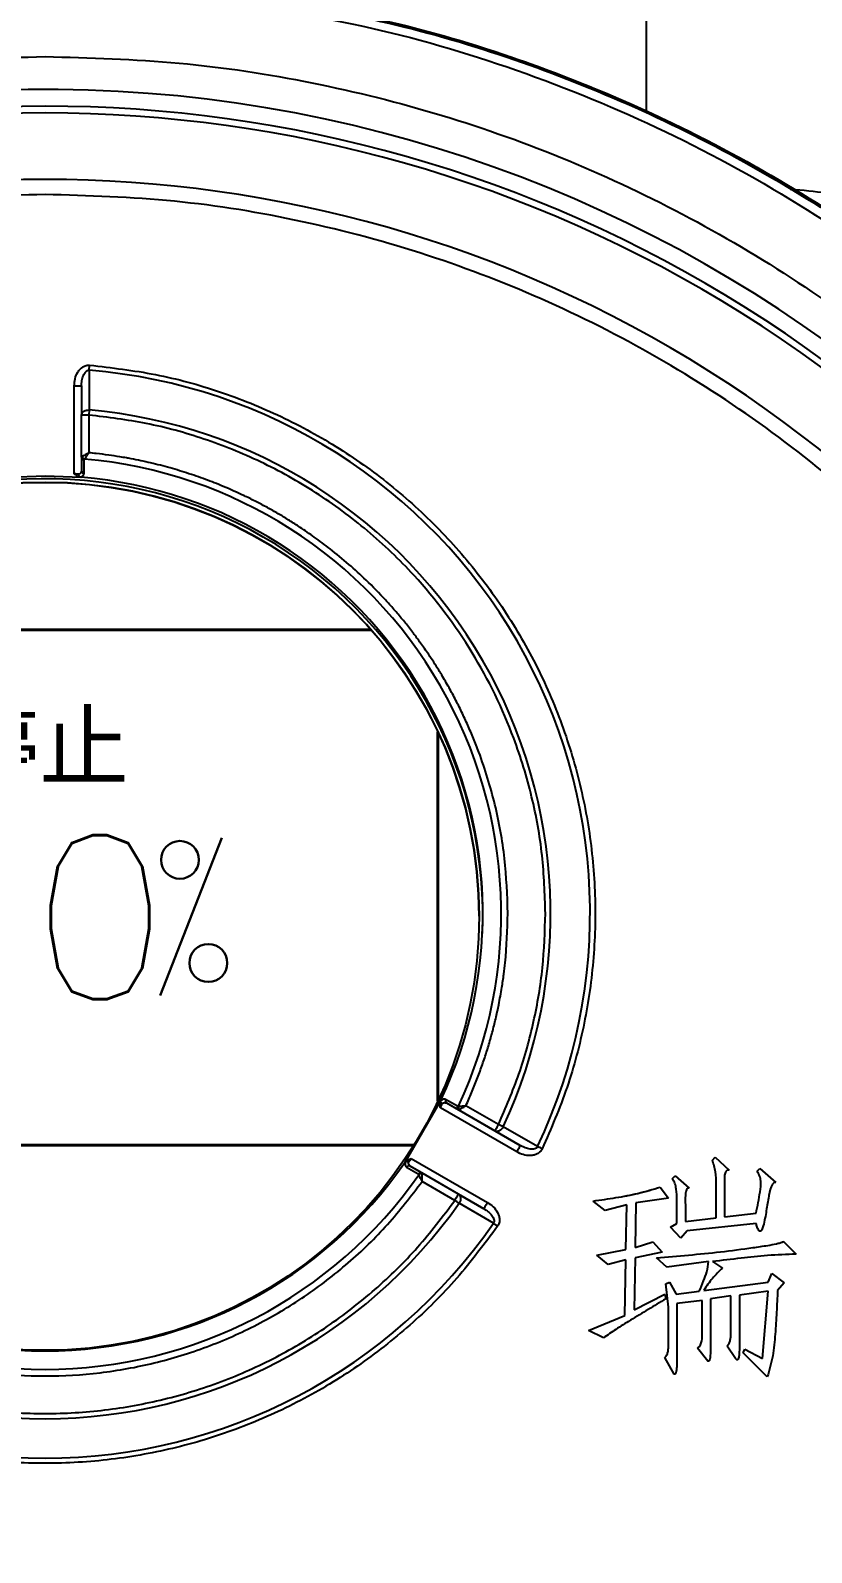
# Model space of a CAD drawing. Header units: millimetres. Extents: x 5659 to 7608, y 3628 to 5007.
# Drawn here: x 6239.8 to 6293.3, y 4759.1 to 4863.5 of the extents above; entities that cross this region are included whole.
import ezdxf

# ---------------------------------------------------------------- set-up
doc = ezdxf.new("R2010")
doc.units = ezdxf.units.MM
for name, color, linetype, lineweight in [('DIM', 4, 'Continuous', 13), ('标注', 3, 'Continuous', 13), ('粗实线', 7, 'Continuous', 40)]:
    doc.layers.add(name, color=color, linetype=linetype, lineweight=lineweight)
doc.styles.add('01', font='txt.shx')

msp = doc.modelspace()

# ---------------------------------------------------------------- linework, layer by layer
at = {"color": 7, "linetype": 'Continuous', "lineweight": 25}
for p, q in [((6243.785, 4840.184), (6243.814, 4840.537)), ((6243.785, 4840.184), (6243.787, 4837.467)), ((6242.756, 4833.087), (6242.756, 4839.122)), ((6243.256, 4839.122), (6243.256, 4837.115)), ((6243.256, 4834.224), (6243.256, 4837.115)), ((6243.787, 4837.467), (6243.756, 4837.115)), ((6243.756, 4837.115), (6243.756, 4834.529)), ((6243.256, 4834.224), (6243.256, 4833.288)), ((6243.44, 4833.107), (6243.441, 4834.043)), ((6238.283, 4832.852), (6240.756, 4832.954)), ((6240.756, 4832.954), (6243.23, 4832.852)), ((6270.506, 4802.717), (6270.506, 4802.717)), ((6267.885, 4790.147), (6265.412, 4785.863)), ((6269.023, 4789.734), (6268.212, 4790.201)), ((6273.079, 4786.601), (6267.853, 4789.619)), ((6268.243, 4789.967), (6268.25, 4789.97)), ((6268.276, 4789.952), (6269.087, 4789.484)), ((6268.276, 4789.952), (6273.329, 4787.034)), ((6269.061, 4789.502), (6269.09, 4789.483)), ((6271.591, 4788.038), (6269.087, 4789.484)), ((6271.841, 4788.471), (6269.601, 4789.764)), ((6273.329, 4787.034), (6271.591, 4788.038)), ((6274.513, 4786.961), (6272.161, 4788.322)), ((6273.66, 4786.878), (6273.329, 4787.034)), ((6265.853, 4786.155), (6271.079, 4783.137)), ((6286.491, 4786.038), (6286.682, 4786.229)), ((6286.491, 4786.038), (6286.682, 4786.229)), ((6286.491, 4786.038), (6286.491, 4786.038)), ((6286.682, 4786.229), (6287.64, 4785.336)), ((6286.682, 4786.229), (6286.682, 4786.229)), ((6286.682, 4786.229), (6287.64, 4785.336)), ((6265.528, 4785.553), (6266.338, 4785.084)), ((6266.587, 4785.154), (6265.776, 4785.622)), ((6270.829, 4782.704), (6265.776, 4785.622)), ((6269.091, 4783.708), (6266.587, 4785.154)), ((6283.746, 4784.761), (6283.938, 4784.953)), ((6283.746, 4784.761), (6283.938, 4784.953)), ((6283.938, 4784.953), (6284.895, 4784.123)), ((6283.938, 4784.953), (6283.938, 4784.953)), ((6283.938, 4784.953), (6284.895, 4784.123)), ((6287.64, 4785.336), (6287.64, 4785.336)), ((6289.554, 4785.272), (6289.746, 4785.463)), ((6289.554, 4785.272), (6289.746, 4785.463)), ((6289.554, 4785.272), (6289.554, 4785.272)), ((6289.746, 4785.463), (6290.831, 4784.506)), ((6289.746, 4785.463), (6289.746, 4785.463)), ((6289.746, 4785.463), (6290.831, 4784.506)), ((6268.841, 4783.275), (6266.601, 4784.568)), ((6282.917, 4784.187), (6283.491, 4783.421)), ((6282.917, 4784.187), (6282.917, 4784.187)), ((6282.917, 4784.187), (6283.491, 4783.421)), ((6283.746, 4784.761), (6283.746, 4784.761)), ((6284.895, 4784.123), (6284.895, 4784.123)), ((6286.746, 4782.081), (6286.746, 4784.378)), ((6287.321, 4784.315), (6287.321, 4782.145)), ((6290.831, 4784.506), (6290.831, 4784.506)), ((6269.091, 4783.708), (6270.829, 4782.704)), ((6271.485, 4781.716), (6269.131, 4783.072)), ((6279.151, 4782.591), (6278.321, 4783.23)), ((6278.321, 4783.23), (6278.321, 4783.23)), ((6280.619, 4782.974), (6279.151, 4782.591)), ((6280.555, 4779.911), (6280.619, 4782.974)), ((6280.555, 4779.911), (6280.619, 4782.974)), ((6281.257, 4783.102), (6281.193, 4780.038)), ((6283.491, 4783.421), (6281.257, 4783.102)), ((6283.491, 4783.421), (6283.491, 4783.421)), ((6284.066, 4781.698), (6284.066, 4783.293)), ((6284.64, 4782.974), (6284.64, 4781.825)), ((6283.619, 4781.442), (6284.066, 4781.698)), ((6283.619, 4781.442), (6284.066, 4781.698)), ((6284.066, 4781.698), (6284.066, 4781.698)), ((6284.64, 4781.825), (6286.746, 4782.081)), ((6284.64, 4781.825), (6286.746, 4782.081)), ((6284.64, 4781.825), (6284.64, 4781.825)), ((6289.491, 4781.698), (6284.768, 4781.187)), ((6286.746, 4782.081), (6286.746, 4782.081)), ((6287.321, 4782.145), (6289.491, 4782.4)), ((6287.321, 4782.145), (6289.491, 4782.4)), ((6287.321, 4782.145), (6287.321, 4782.145)), ((6289.491, 4782.4), (6289.491, 4782.4)), ((6284.321, 4780.677), (6283.619, 4781.442)), ((6283.619, 4781.442), (6283.619, 4781.442)), ((6284.768, 4781.187), (6284.321, 4780.677)), ((6278.577, 4779.528), (6280.555, 4779.911)), ((6280.555, 4779.911), (6280.555, 4779.911)), ((6281.193, 4780.038), (6282.406, 4780.421)), ((6283.044, 4779.719), (6281.193, 4779.336)), ((6282.406, 4780.421), (6283.044, 4779.719)), ((6282.406, 4780.421), (6282.406, 4780.421)), ((6282.406, 4780.421), (6283.044, 4779.719)), ((6283.044, 4779.719), (6283.044, 4779.719)), ((6291.342, 4780.485), (6292.235, 4779.592)), ((6291.342, 4780.485), (6291.342, 4780.485)), ((6291.342, 4780.485), (6292.235, 4779.592)), ((6292.235, 4779.592), (6292.235, 4779.592)), ((6279.343, 4778.889), (6278.577, 4779.528)), ((6278.577, 4779.528), (6278.577, 4779.528)), ((6280.555, 4779.209), (6279.343, 4778.889)), ((6280.491, 4775.379), (6280.555, 4779.209)), ((6280.491, 4775.379), (6280.555, 4779.209)), ((6281.193, 4779.336), (6281.13, 4775.762)), ((6283.363, 4778.698), (6282.661, 4779.336)), ((6282.661, 4779.336), (6282.661, 4779.336)), ((6286.236, 4779.081), (6283.363, 4778.698)), ((6286.491, 4779.081), (6287.193, 4778.634)), ((6286.491, 4779.081), (6287.193, 4778.634)), ((6287.193, 4778.634), (6287.193, 4778.634)), ((6283.3, 4777.549), (6283.555, 4777.677)), ((6283.3, 4777.549), (6283.555, 4777.677)), ((6283.491, 4775.954), (6283.3, 4777.549)), ((6283.3, 4777.549), (6283.3, 4777.549)), ((6283.555, 4777.677), (6284.002, 4776.847)), ((6283.555, 4777.677), (6283.555, 4777.677)), ((6283.555, 4777.677), (6284.002, 4776.847)), ((6285.916, 4777.102), (6290.32, 4777.677)), ((6285.916, 4777.102), (6290.32, 4777.677)), ((6290.32, 4777.677), (6290.576, 4778.251)), ((6290.32, 4777.677), (6290.576, 4778.251)), ((6290.32, 4777.677), (6290.32, 4777.677)), ((6290.576, 4778.251), (6291.405, 4777.613)), ((6290.576, 4778.251), (6290.576, 4778.251)), ((6290.576, 4778.251), (6291.405, 4777.613)), ((6291.405, 4777.613), (6290.959, 4777.102)), ((6291.405, 4777.613), (6291.405, 4777.613)), ((6281.13, 4775.762), (6283.236, 4776.847)), ((6281.13, 4775.762), (6283.236, 4776.847)), ((6283.236, 4776.847), (6283.3, 4776.528)), ((6283.236, 4776.847), (6283.236, 4776.847)), ((6283.236, 4776.847), (6283.3, 4776.528)), ((6283.3, 4776.528), (6283.3, 4776.528)), ((6284.002, 4776.847), (6285.597, 4777.039)), ((6284.002, 4776.847), (6285.597, 4777.039)), ((6284.002, 4776.847), (6284.002, 4776.847)), ((6285.597, 4777.039), (6285.597, 4777.039)), ((6287.767, 4776.719), (6286.363, 4776.528)), ((6286.363, 4776.528), (6286.363, 4773.145)), ((6287.767, 4774.166), (6287.767, 4776.719)), ((6290.32, 4777.039), (6288.342, 4776.783)), ((6288.342, 4776.783), (6288.342, 4773.145)), ((6289.937, 4772.443), (6290.32, 4777.039)), ((6278.002, 4774.358), (6280.491, 4775.379)), ((6280.491, 4775.379), (6280.491, 4775.379)), ((6283.491, 4773.401), (6283.491, 4775.954)), ((6285.789, 4776.4), (6284.066, 4776.209)), ((6284.066, 4776.209), (6284.066, 4772.443)), ((6285.789, 4774.23), (6285.789, 4776.4)), ((6279.023, 4773.847), (6278.002, 4774.358)), ((6278.002, 4774.358), (6278.002, 4774.358)), ((6283.491, 4773.401), (6283.491, 4773.401)), ((6283.874, 4771.358), (6283.236, 4772.507)), ((6283.236, 4772.507), (6283.236, 4772.507)), ((6286.172, 4772.252), (6285.47, 4773.145)), ((6285.47, 4773.145), (6285.47, 4773.145)), ((6288.087, 4772.443), (6287.512, 4773.273)), ((6287.512, 4773.273), (6287.512, 4773.273)), ((6288.597, 4772.826), (6288.725, 4773.081)), ((6288.597, 4772.826), (6288.725, 4773.081)), ((6290.257, 4771.167), (6288.597, 4772.826)), ((6288.597, 4772.826), (6288.597, 4772.826)), ((6288.725, 4773.081), (6289.937, 4772.443)), ((6288.725, 4773.081), (6288.725, 4773.081)), ((6288.725, 4773.081), (6289.937, 4772.443)), ((6289.937, 4772.443), (6289.937, 4772.443))]:
    msp.add_line(p, q, dxfattribs=at)
at = {"color": 7, "linetype": 'Continuous', "lineweight": 25, "flags": 128}
for points in [[(6242.756, 4839.122), (6242.854, 4839.122), (6242.948, 4839.122), (6243.034, 4839.122), (6243.11, 4839.122), (6243.172, 4839.122), (6243.218, 4839.122), (6243.247, 4839.122), (6243.256, 4839.122)], [(6243.756, 4837.115), (6243.659, 4837.115), (6243.565, 4837.115), (6243.479, 4837.115), (6243.403, 4837.115), (6243.341, 4837.115), (6243.294, 4837.115), (6243.266, 4837.115), (6243.256, 4837.115)], [(6271.591, 4788.038), (6271.596, 4788.046), (6271.61, 4788.071), (6271.633, 4788.111), (6271.664, 4788.165), (6271.702, 4788.231), (6271.745, 4788.305), (6271.792, 4788.387), (6271.841, 4788.471)], [(6272.161, 4788.322), (6272.129, 4788.337), (6272.093, 4788.354), (6272.055, 4788.372), (6272.014, 4788.39), (6271.973, 4788.41), (6271.929, 4788.43), (6271.885, 4788.45), (6271.841, 4788.471)], [(6273.329, 4787.034), (6273.325, 4787.026), (6273.31, 4787.002), (6273.287, 4786.962), (6273.256, 4786.908), (6273.218, 4786.842), (6273.175, 4786.767), (6273.128, 4786.686), (6273.079, 4786.601)], [(6274.833, 4786.81), (6274.789, 4786.831), (6274.745, 4786.852), (6274.702, 4786.872), (6274.66, 4786.892), (6274.62, 4786.911), (6274.582, 4786.929), (6274.546, 4786.946), (6274.513, 4786.961)], [(6268.841, 4783.275), (6268.89, 4783.359), (6268.937, 4783.441), (6268.98, 4783.516), (6269.018, 4783.581), (6269.049, 4783.635), (6269.072, 4783.675), (6269.086, 4783.7), (6269.091, 4783.708)], [(6269.131, 4783.072), (6269.101, 4783.093), (6269.068, 4783.116), (6269.034, 4783.14), (6268.998, 4783.165), (6268.96, 4783.192), (6268.921, 4783.219), (6268.881, 4783.247), (6268.841, 4783.275)], [(6271.079, 4783.137), (6271.031, 4783.053), (6270.984, 4782.972), (6270.94, 4782.897), (6270.903, 4782.831), (6270.871, 4782.777), (6270.848, 4782.737), (6270.834, 4782.713), (6270.829, 4782.704)], [(6271.485, 4781.716), (6271.515, 4781.695), (6271.547, 4781.673), (6271.582, 4781.649), (6271.618, 4781.623), (6271.656, 4781.597), (6271.695, 4781.57), (6271.735, 4781.542), (6271.775, 4781.515)]]:
    msp.add_lwpolyline(points, dxfattribs=at)
at = {"color": 7, "linetype": 'Continuous', "lineweight": 25}
msp.add_circle((6240.756, 4802.749), 29.75, dxfattribs=at)
for centre, radius, start, end in [((6240.756, 4767.954), 91.48, 295.79271, 180), ((6240.756, 4767.954), 90.341, 353.64897, 186.35103), ((6240.756, 4767.954), 89.875, 353.64897, 186.35103), ((6240.756, 4767.954), 85.319, 353.33017, 186.66983), ((6240.756, 4802.954), 37.354, 334.65071, 85.34929), ((6240.756, 4802.954), 34.646, 335.01875, 84.98125), ((6243.446, 4834.233), 0.19, 182.68765, 268.51066), ((6243.528, 4834.321), 0.229, 190.10455, 254.91841), ((6240.756, 4802.954), 31.264, 334.97704, 85.02296), ((6240.756, 4802.954), 30, 334.72923, 85.27077), ((6243.446, 4833.297), 0.189, 182.6801, 268.38296), ((6240.756, 4802.749), 30, 357.22072, 180), ((6240.756, 4802.749), 29.75, 0, 179.93876), ((6268.379, 4790.111), 0.189, 151.61704, 237.31779), ((6269.189, 4789.643), 0.19, 151.48921, 237.31239), ((6269.307, 4789.671), 0.229, 165.08163, 229.89541), ((6240.756, 4802.954), 30, 214.72923, 325.27077), ((6240.756, 4802.954), 31.264, 214.97704, 325.02296), ((6265.689, 4785.453), 0.189, 62.68036, 148.38305), ((6266.5, 4784.985), 0.19, 62.6879, 148.51075), ((6266.535, 4784.87), 0.229, 70.10472, 134.91824), ((6240.756, 4802.954), 34.646, 215.01875, 324.98125), ((6240.756, 4802.954), 37.354, 214.65071, 325.34929), ((6240.756, 4767.954), 91.48, 180, 290.22656)]:
    msp.add_arc(centre, radius, start, end, dxfattribs=at)
for points in [[(6251.546, 4865.628), (6255.197, 4865.104), (6262.501, 4864.056), (6273.144, 4860.936), (6283.387, 4856.728), (6293.088, 4851.373), (6302.127, 4844.968), (6310.389, 4837.587), (6317.77, 4829.325), (6324.175, 4820.286), (6329.53, 4810.585), (6333.738, 4800.342), (6336.858, 4789.699), (6337.906, 4782.396), (6338.43, 4778.744)], [(6257.784, 4865.374), (6260.698, 4864.787), (6266.526, 4863.611), (6275.02, 4860.858), (6283.249, 4857.411), (6291.12, 4853.211), (6298.621, 4848.365), (6303.214, 4844.591), (6305.51, 4842.704)], [(6258.088, 4865.426), (6261.383, 4864.739), (6267.971, 4863.367), (6277.523, 4860.046), (6286.707, 4855.842), (6295.41, 4850.706), (6303.546, 4844.717), (6311.031, 4837.929), (6317.786, 4830.416), (6323.741, 4822.254), (6328.839, 4813.529), (6333.004, 4804.328), (6336.284, 4794.761), (6337.628, 4788.167), (6338.301, 4784.87)], [(6147.016, 4767.955), (6147.103, 4771.022), (6147.277, 4777.158), (6148.68, 4786.272), (6150.905, 4795.21), (6154.013, 4803.885), (6157.952, 4812.215), (6162.689, 4820.118), (6168.177, 4827.519), (6174.365, 4834.346), (6181.192, 4840.533), (6188.593, 4846.022), (6196.496, 4850.759), (6204.826, 4854.698), (6213.501, 4857.806), (6222.439, 4860.031), (6231.553, 4861.434), (6237.689, 4861.608), (6240.756, 4861.695)], [(6240.756, 4861.695), (6243.824, 4861.608), (6249.959, 4861.434), (6259.074, 4860.031), (6268.011, 4857.806), (6276.687, 4854.698), (6285.016, 4850.759), (6292.919, 4846.022), (6300.32, 4840.533), (6307.147, 4834.346), (6313.335, 4827.519), (6318.824, 4820.118), (6323.561, 4812.215), (6327.5, 4803.885), (6330.607, 4795.21), (6332.833, 4786.272), (6334.236, 4777.158), (6334.41, 4771.022), (6334.497, 4767.955)], [(6240.756, 4852.24), (6237.794, 4852.15), (6231.868, 4851.969), (6223.079, 4850.514), (6214.486, 4848.209), (6206.185, 4844.995), (6198.268, 4840.929), (6190.823, 4836.051), (6183.933, 4830.417), (6177.674, 4824.089), (6172.116, 4817.138), (6167.32, 4809.64), (6163.34, 4801.679), (6160.221, 4793.343), (6157.993, 4784.725), (6156.701, 4775.922), (6156.277, 4767.023), (6156.786, 4761.117), (6157.04, 4758.164)], [(6324.472, 4758.164), (6324.727, 4761.117), (6325.236, 4767.023), (6324.811, 4775.922), (6323.52, 4784.725), (6321.291, 4793.343), (6318.173, 4801.679), (6314.192, 4809.64), (6309.397, 4817.138), (6303.839, 4824.089), (6297.58, 4830.417), (6290.69, 4836.051), (6283.245, 4840.929), (6275.328, 4844.995), (6267.027, 4848.209), (6258.434, 4850.514), (6249.644, 4851.969), (6243.719, 4852.15), (6240.756, 4852.24)], [(6243.814, 4840.537), (6245.322, 4840.361), (6248.339, 4840.009), (6252.742, 4838.795), (6256.974, 4837.099), (6260.968, 4834.894), (6264.669, 4832.228), (6268.021, 4829.134), (6270.976, 4825.659), (6273.491, 4821.853), (6275.529, 4817.772), (6277.061, 4813.476), (6278.064, 4809.026), (6278.524, 4804.488), (6278.435, 4799.926), (6277.789, 4795.413), (6276.639, 4790.993), (6275.435, 4788.204), (6274.833, 4786.81)], [(6243.071, 4833.055), (6243.023, 4833.06), (6242.928, 4833.071), (6242.814, 4833.082), (6242.756, 4833.087)], [(6267.853, 4789.619), (6267.877, 4789.671), (6267.925, 4789.776), (6267.963, 4789.863), (6267.982, 4789.907)], [(6265.668, 4785.899), (6265.696, 4785.937), (6265.753, 4786.014), (6265.82, 4786.108), (6265.853, 4786.155)], [(6214.911, 4784.568), (6215.676, 4783.567), (6217.206, 4781.566), (6219.933, 4778.937), (6222.927, 4776.629), (6226.182, 4774.699), (6229.641, 4773.168), (6233.257, 4772.058), (6236.98, 4771.386), (6240.756, 4771.161), (6244.533, 4771.386), (6248.255, 4772.058), (6251.872, 4773.168), (6255.331, 4774.699), (6258.585, 4776.629), (6261.58, 4778.937), (6264.306, 4781.566), (6265.836, 4783.567), (6266.601, 4784.568)], [(6212.672, 4783.275), (6213.497, 4782.179), (6215.149, 4779.988), (6218.102, 4777.107), (6221.352, 4774.577), (6224.889, 4772.46), (6228.652, 4770.78), (6232.589, 4769.563), (6236.643, 4768.826), (6240.756, 4768.579), (6244.87, 4768.826), (6248.924, 4769.563), (6252.861, 4770.78), (6256.624, 4772.46), (6260.16, 4774.577), (6263.41, 4777.107), (6266.364, 4779.988), (6268.015, 4782.179), (6268.841, 4783.275)], [(6271.775, 4781.515), (6270.869, 4780.296), (6269.056, 4777.859), (6265.803, 4774.653), (6262.218, 4771.837), (6258.312, 4769.479), (6254.152, 4767.608), (6249.797, 4766.252), (6245.31, 4765.43), (6240.756, 4765.155), (6236.203, 4765.43), (6231.716, 4766.252), (6227.361, 4767.608), (6223.201, 4769.479), (6219.295, 4771.837), (6215.71, 4774.653), (6212.457, 4777.859), (6210.644, 4780.296), (6209.737, 4781.515)], [(6240.756, 4674.214), (6237.689, 4674.301), (6231.553, 4674.475), (6222.439, 4675.878), (6213.501, 4678.104), (6204.826, 4681.211), (6196.496, 4685.15), (6188.593, 4689.887), (6181.192, 4695.376), (6174.365, 4701.564), (6168.177, 4708.391), (6162.689, 4715.792), (6157.952, 4723.695), (6154.013, 4732.024), (6150.905, 4740.699), (6148.68, 4749.637), (6147.277, 4758.752), (6147.103, 4764.887), (6147.016, 4767.955)], [(6334.497, 4767.955), (6334.41, 4764.887), (6334.236, 4758.752), (6332.833, 4749.637), (6330.607, 4740.699), (6327.5, 4732.024), (6323.561, 4723.695), (6318.824, 4715.792), (6313.335, 4708.391), (6307.147, 4701.564), (6300.32, 4695.376), (6292.919, 4689.887), (6285.016, 4685.15), (6276.687, 4681.211), (6268.011, 4678.104), (6259.074, 4675.878), (6249.959, 4674.475), (6243.824, 4674.301), (6240.756, 4674.214)]]:
    msp.add_open_spline(points, degree=3, dxfattribs=at)
for points, knots in [([(6258.088, 4865.426), (6260.754, 4864.886), (6266.2, 4863.783), (6274.325, 4861.215), (6282.537, 4857.865), (6290.703, 4853.587), (6298.478, 4848.627), (6303.195, 4844.704), (6305.461, 4842.82)], [0, 0, 0, 0, 0.1535242, 0.3136607, 0.480409, 0.6537687, 0.8337391, 1, 1, 1, 1]), ([(6281.966, 4865.97), (6281.964, 4864.98), (6281.96, 4863), (6281.953, 4860.071), (6281.95, 4858.372), (6281.949, 4857.808)], [0, 0, 0, 0, 0.4003335, 0.8006671, 1, 1, 1, 1]), ([(6291.814, 4852.609), (6291.936, 4852.6), (6293.687, 4852.468), (6297.139, 4851.935), (6302.633, 4851.074), (6308.617, 4850.096), (6314.937, 4849.249), (6318.987, 4849.178), (6320.997, 4849.142)], [0, 0, 0, 0, 0.0118812, 0.1717149, 0.3437603, 0.5639817, 0.7835609, 1, 1, 1, 1]), ([(6242.756, 4839.122), (6242.768, 4839.286), (6242.79, 4839.614), (6242.954, 4840.001), (6243.151, 4840.265), (6243.342, 4840.424), (6243.567, 4840.533), (6243.733, 4840.535), (6243.814, 4840.537)], [0, 0, 0, 0, 0.2498125, 0.4991926, 0.6288786, 0.7494851, 0.8773244, 1, 1, 1, 1]), ([(6243.256, 4839.122), (6243.262, 4839.244), (6243.272, 4839.483), (6243.35, 4839.771), (6243.45, 4839.971), (6243.541, 4840.091), (6243.637, 4840.161), (6243.722, 4840.187), (6243.764, 4840.185), (6243.785, 4840.184)], [0, 0, 0, 0, 0.2865456, 0.5610687, 0.6891901, 0.8054766, 0.906505, 0.9531764, 1, 1, 1, 1]), ([(6243.256, 4837.115), (6243.264, 4837.161), (6243.275, 4837.234), (6243.343, 4837.319), (6243.414, 4837.376), (6243.498, 4837.42), (6243.622, 4837.462), (6243.722, 4837.465), (6243.787, 4837.467)], [0, 0, 0, 0, 0.238585, 0.3787456, 0.4999975, 0.6362115, 0.761415, 1, 1, 1, 1]), ([(6275.049, 4802.954), (6275.005, 4804.28), (6274.914, 4806.97), (6274.172, 4811.003), (6272.736, 4815.729), (6270.19, 4820.959), (6266.646, 4825.671), (6262.921, 4829.246), (6259.382, 4831.858), (6255.609, 4833.963), (6251.698, 4835.537), (6247.746, 4836.629), (6245.074, 4836.955), (6243.756, 4837.115)], [0, 0, 0, 0, 0.0782769, 0.15871, 0.2411685, 0.3693291, 0.4998887, 0.586965, 0.6733385, 0.7588314, 0.8412717, 0.9217141, 1, 1, 1, 1]), ([(6243.303, 4834.281), (6243.291, 4834.273), (6243.263, 4834.255), (6243.259, 4834.235), (6243.256, 4834.224)], [0, 0, 0, 0, 0.4553331, 1, 1, 1, 1]), ([(6243.756, 4834.529), (6243.704, 4834.501), (6243.616, 4834.453), (6243.489, 4834.382), (6243.379, 4834.323), (6243.327, 4834.294), (6243.303, 4834.281)], [0, 0, 0, 0, 0.2853443, 0.4845682, 0.757303, 1, 1, 1, 1]), ([(6243.441, 4834.043), (6243.442, 4834.053), (6243.444, 4834.073), (6243.461, 4834.091), (6243.469, 4834.1)], [0, 0, 0, 0, 0.5050343, 1, 1, 1, 1]), ([(6243.756, 4834.529), (6243.723, 4834.48), (6243.667, 4834.396), (6243.585, 4834.276), (6243.517, 4834.172), (6243.484, 4834.123), (6243.469, 4834.1)], [0, 0, 0, 0, 0.2860062, 0.4846128, 0.7578444, 1, 1, 1, 1]), ([(6272.474, 4802.954), (6272.431, 4804.208), (6272.345, 4806.718), (6271.652, 4810.429), (6270.825, 4813.153), (6270.126, 4814.943), (6269.734, 4815.863), (6269.312, 4816.771), (6268.862, 4817.664), (6268.385, 4818.543), (6268.039, 4819.134), (6267.788, 4819.546), (6267.494, 4820.023), (6267.027, 4820.737), (6266.454, 4821.553), (6265.925, 4822.262), (6265.386, 4822.945), (6264.815, 4823.629), (6264.384, 4824.116), (6263.71, 4824.854), (6262.847, 4825.736), (6261.571, 4826.905), (6260.383, 4827.885), (6259.263, 4828.722), (6258.328, 4829.366), (6257.534, 4829.875), (6256.815, 4830.31), (6256.09, 4830.723), (6255.338, 4831.125), (6254.783, 4831.403), (6253.997, 4831.781), (6253.061, 4832.2), (6251.733, 4832.721), (6250.464, 4833.16), (6249.376, 4833.483), (6248.496, 4833.715), (6247.827, 4833.876), (6247.155, 4834.022), (6246.659, 4834.118), (6246.234, 4834.195), (6245.783, 4834.273), (6245.092, 4834.377), (6244.383, 4834.466), (6243.926, 4834.512), (6243.756, 4834.529)], [0, 0, 0, 0, 0.0803647, 0.1607294, 0.2410941, 0.2624684, 0.283842, 0.3052151, 0.3265873, 0.3479574, 0.3693255, 0.3704427, 0.3788854, 0.405204, 0.4251182, 0.4428013, 0.4618483, 0.4808946, 0.4999402, 0.5035205, 0.5449145, 0.57896, 0.6143836, 0.643615, 0.6685119, 0.6871043, 0.7041218, 0.7223404, 0.7405585, 0.758776, 0.762108, 0.7964253, 0.8245029, 0.853496, 0.8824879, 0.8971785, 0.9118685, 0.9265578, 0.9412466, 0.9442716, 0.9541998, 0.9705965, 0.9890576, 1, 1, 1, 1]), ([(6243.23, 4832.852), (6243.189, 4832.859), (6243.101, 4832.874), (6242.939, 4832.954), (6242.828, 4833.035), (6242.756, 4833.087)], [0, 0, 0, 0, 0.22952037, 0.49974701, 1, 1, 1, 1]), ([(6243.256, 4833.288), (6243.248, 4833.242), (6243.234, 4833.172), (6243.155, 4833.097), (6243.098, 4833.068), (6243.071, 4833.055)], [0, 0, 0, 0, 0.5069925, 0.7668968, 1, 1, 1, 1]), ([(6243.16, 4832.868), (6243.148, 4832.878), (6243.124, 4832.897), (6243.096, 4832.945), (6243.078, 4832.999), (6243.073, 4833.037), (6243.071, 4833.055)], [0, 0, 0, 0, 0.2602756, 0.5208003, 0.77013, 1, 1, 1, 1]), ([(6243.16, 4832.868), (6243.202, 4832.882), (6243.288, 4832.909), (6243.373, 4832.968), (6243.43, 4833.034), (6243.437, 4833.083), (6243.44, 4833.107)], [0, 0, 0, 0, 0.2457787, 0.4989916, 0.7466563, 1, 1, 1, 1]), ([(6243.23, 4832.852), (6243.215, 4832.853), (6243.195, 4832.855), (6243.172, 4832.862), (6243.164, 4832.866), (6243.16, 4832.868)], [0, 0, 0, 0, 0.5522801, 0.7827511, 1, 1, 1, 1]), ([(6269.601, 4789.764), (6269.733, 4790.06), (6269.998, 4790.651), (6270.359, 4791.554), (6270.695, 4792.465), (6271.003, 4793.387), (6271.282, 4794.318), (6271.532, 4795.257), (6271.683, 4795.906), (6271.786, 4796.382), (6271.902, 4796.937), (6272.056, 4797.781), (6272.197, 4798.741), (6272.403, 4800.428), (6272.442, 4801.82), (6272.474, 4802.954)], [0, 0, 0, 0, 0.0714438, 0.1428837, 0.2143199, 0.285763, 0.3572067, 0.4286378, 0.5000556, 0.5040645, 0.5360484, 0.6252562, 0.6932376, 0.7500931, 1, 1, 1, 1]), ([(6271.841, 4788.471), (6272.332, 4789.617), (6273.315, 4791.909), (6274.294, 4795.524), (6274.934, 4799.215), (6275.011, 4801.707), (6275.049, 4802.954)], [0, 0, 0, 0, 0.24998163, 0.49999978, 0.74998163, 1, 1, 1, 1]), ([(6267.853, 4789.619), (6267.843, 4789.708), (6267.829, 4789.844), (6267.84, 4790.024), (6267.871, 4790.108), (6267.885, 4790.147)], [0, 0, 0, 0, 0.5002105, 0.7688311, 1, 1, 1, 1]), ([(6268.212, 4790.201), (6268.189, 4790.211), (6268.143, 4790.229), (6268.057, 4790.213), (6267.964, 4790.168), (6267.898, 4790.108), (6267.865, 4790.079)], [0, 0, 0, 0, 0.2532366, 0.5010025, 0.7541237, 1, 1, 1, 1]), ([(6267.865, 4790.079), (6267.865, 4790.083), (6267.866, 4790.092), (6267.871, 4790.115), (6267.88, 4790.134), (6267.885, 4790.147)], [0, 0, 0, 0, 0.2208696, 0.4522607, 1, 1, 1, 1]), ([(6267.982, 4789.907), (6267.982, 4789.907), (6267.982, 4789.907), (6267.982, 4789.907), (6267.982, 4789.908), (6267.981, 4789.908), (6267.978, 4789.911), (6267.964, 4789.92), (6267.933, 4789.945), (6267.898, 4789.986), (6267.871, 4790.035), (6267.867, 4790.064), (6267.865, 4790.079)], [0, 0, 0, 0, 0.00008506, 0.00025613, 0.00088898, 0.00334958, 0.01310734, 0.05236375, 0.21500365, 0.50523338, 0.75151104, 1, 1, 1, 1]), ([(6267.982, 4789.907), (6268.007, 4789.924), (6268.06, 4789.959), (6268.165, 4789.991), (6268.232, 4789.967), (6268.276, 4789.952)], [0, 0, 0, 0, 0.2330855, 0.4930071, 1, 1, 1, 1]), ([(6269.086, 4789.73), (6269.074, 4789.727), (6269.051, 4789.722), (6269.032, 4789.73), (6269.023, 4789.734)], [0, 0, 0, 0, 0.49497016, 1, 1, 1, 1]), ([(6269.086, 4789.73), (6269.114, 4789.731), (6269.172, 4789.735), (6269.296, 4789.743), (6269.442, 4789.754), (6269.542, 4789.76), (6269.601, 4789.764)], [0, 0, 0, 0, 0.2421389, 0.5153871, 0.7139591, 1, 1, 1, 1]), ([(6269.087, 4789.484), (6269.098, 4789.48), (6269.117, 4789.474), (6269.146, 4789.489), (6269.16, 4789.496)], [0, 0, 0, 0, 0.5446681, 1, 1, 1, 1]), ([(6269.16, 4789.496), (6269.183, 4789.51), (6269.231, 4789.539), (6269.335, 4789.602), (6269.461, 4789.678), (6269.549, 4789.732), (6269.601, 4789.764)], [0, 0, 0, 0, 0.2335876, 0.4987544, 0.7053729, 1, 1, 1, 1]), ([(6272.161, 4788.322), (6272.127, 4788.266), (6272.074, 4788.181), (6271.976, 4788.095), (6271.896, 4788.044), (6271.811, 4788.012), (6271.703, 4787.995), (6271.634, 4788.021), (6271.591, 4788.038)], [0, 0, 0, 0, 0.2385849, 0.3638389, 0.5000025, 0.6213043, 0.7614151, 1, 1, 1, 1]), ([(6274.513, 4786.961), (6274.503, 4786.943), (6274.484, 4786.905), (6274.419, 4786.845), (6274.31, 4786.797), (6274.161, 4786.778), (6273.937, 4786.79), (6273.772, 4786.842), (6273.66, 4786.878)], [0, 0, 0, 0, 0.06574553, 0.13122986, 0.27289447, 0.43590199, 0.61544419, 1, 1, 1, 1]), ([(6265.412, 4785.863), (6265.438, 4785.894), (6265.496, 4785.963), (6265.646, 4786.063), (6265.771, 4786.119), (6265.853, 4786.155)], [0, 0, 0, 0, 0.2295204, 0.499747, 1, 1, 1, 1]), ([(6265.412, 4785.863), (6265.42, 4785.874), (6265.432, 4785.891), (6265.45, 4785.908), (6265.457, 4785.912), (6265.461, 4785.914)], [0, 0, 0, 0, 0.5522801, 0.7827511, 1, 1, 1, 1]), ([(6265.461, 4785.914), (6265.452, 4785.871), (6265.433, 4785.784), (6265.441, 4785.681), (6265.47, 4785.598), (6265.508, 4785.568), (6265.528, 4785.553)], [0, 0, 0, 0, 0.245779, 0.4989923, 0.7466569, 1, 1, 1, 1]), ([(6265.668, 4785.899), (6265.647, 4785.908), (6265.61, 4785.923), (6265.553, 4785.932), (6265.502, 4785.931), (6265.475, 4785.92), (6265.461, 4785.914)], [0, 0, 0, 0, 0.2846576, 0.5003137, 0.7483807, 1, 1, 1, 1]), ([(6265.776, 4785.622), (6265.741, 4785.652), (6265.687, 4785.698), (6265.662, 4785.805), (6265.666, 4785.869), (6265.668, 4785.899)], [0, 0, 0, 0, 0.5069925, 0.7668968, 1, 1, 1, 1]), ([(6274.833, 4786.81), (6274.791, 4786.741), (6274.706, 4786.598), (6274.5, 4786.458), (6274.266, 4786.372), (6273.939, 4786.333), (6273.522, 4786.385), (6273.227, 4786.529), (6273.079, 4786.601)], [0, 0, 0, 0, 0.1225406, 0.2507283, 0.3708535, 0.5011377, 0.7505279, 1, 1, 1, 1]), ([(6286.746, 4784.378), (6286.747, 4784.663), (6286.75, 4785.229), (6286.577, 4785.769), (6286.491, 4786.038)], [0, 0, 0, 0, 0.50135613, 1, 1, 1, 1]), ([(6266.338, 4785.084), (6266.347, 4785.078), (6266.363, 4785.066), (6266.37, 4785.043), (6266.374, 4785.032)], [0, 0, 0, 0, 0.5050343, 1, 1, 1, 1]), ([(6266.601, 4784.568), (6266.575, 4784.621), (6266.531, 4784.711), (6266.467, 4784.843), (6266.412, 4784.954), (6266.386, 4785.007), (6266.374, 4785.032)], [0, 0, 0, 0, 0.2860062, 0.4846128, 0.7578444, 1, 1, 1, 1]), ([(6266.613, 4785.085), (6266.612, 4785.1), (6266.611, 4785.132), (6266.595, 4785.146), (6266.587, 4785.154)], [0, 0, 0, 0, 0.4553331, 1, 1, 1, 1]), ([(6266.601, 4784.568), (6266.603, 4784.627), (6266.606, 4784.728), (6266.608, 4784.873), (6266.611, 4784.998), (6266.612, 4785.057), (6266.613, 4785.085)], [0, 0, 0, 0, 0.2853443, 0.4845682, 0.757303, 1, 1, 1, 1]), ([(6287.64, 4785.336), (6287.615, 4785.342), (6287.578, 4785.352), (6287.527, 4785.345), (6287.482, 4785.326), (6287.432, 4785.284), (6287.355, 4785.151), (6287.302, 4784.818), (6287.313, 4784.516), (6287.321, 4784.315)], [0, 0, 0, 0, 0.0628935, 0.0931861, 0.1255191, 0.1834586, 0.2508615, 0.5002621, 1, 1, 1, 1]), ([(6289.491, 4782.4), (6289.587, 4782.881), (6289.731, 4783.603), (6289.852, 4784.465), (6289.748, 4784.955), (6289.619, 4785.166), (6289.554, 4785.272)], [0, 0, 0, 0, 0.50040255, 0.75006068, 0.87501107, 1, 1, 1, 1]), ([(6278.321, 4783.23), (6278.84, 4783.305), (6279.869, 4783.453), (6281.413, 4783.73), (6282.411, 4784.034), (6282.917, 4784.187)], [0, 0, 0, 0, 0.3347977, 0.6633059, 1, 1, 1, 1]), ([(6278.321, 4783.23), (6278.84, 4783.305), (6279.885, 4783.455), (6281.43, 4783.733), (6282.428, 4784.038), (6282.917, 4784.187)], [0, 0, 0, 0, 0.3346571, 0.6740832, 1, 1, 1, 1]), ([(6284.066, 4783.293), (6284.058, 4783.547), (6284.046, 4783.928), (6283.945, 4784.433), (6283.812, 4784.652), (6283.746, 4784.761)], [0, 0, 0, 0, 0.5005014, 0.7507427, 1, 1, 1, 1]), ([(6284.895, 4784.123), (6284.88, 4784.124), (6284.853, 4784.124), (6284.814, 4784.118), (6284.781, 4784.098), (6284.725, 4784.04), (6284.665, 4783.872), (6284.62, 4783.505), (6284.632, 4783.187), (6284.64, 4782.974)], [0, 0, 0, 0, 0.03671035, 0.06255873, 0.09206873, 0.1257937, 0.25044774, 0.50015165, 1, 1, 1, 1]), ([(6290.831, 4784.506), (6290.808, 4784.507), (6290.775, 4784.509), (6290.732, 4784.495), (6290.674, 4784.461), (6290.467, 4784.204), (6290.409, 4783.86), (6290.299, 4783.249), (6290.187, 4782.546), (6290.058, 4781.773), (6289.91, 4781.326), (6289.852, 4781.215), (6289.823, 4781.182), (6289.796, 4781.163), (6289.771, 4781.154), (6289.749, 4781.153), (6289.729, 4781.158), (6289.705, 4781.175), (6289.631, 4781.259), (6289.56, 4781.441), (6289.514, 4781.612), (6289.491, 4781.698)], [0, 0, 0, 0, 0.0157069, 0.0230837, 0.0312977, 0.0625941, 0.2492457, 0.2645916, 0.4993189, 0.7493468, 0.8133445, 0.8286238, 0.8367404, 0.8440727, 0.8515363, 0.8553171, 0.8590269, 0.8660949, 0.8751688, 0.9374395, 1, 1, 1, 1]), ([(6269.091, 4783.708), (6269.117, 4783.689), (6269.172, 4783.649), (6269.223, 4783.544), (6269.244, 4783.415), (6269.226, 4783.319), (6269.218, 4783.275)], [0, 0, 0, 0, 0.2317969, 0.4824429, 0.7604804, 1, 1, 1, 1]), ([(6269.218, 4783.275), (6269.208, 4783.239), (6269.187, 4783.169), (6269.149, 4783.104), (6269.131, 4783.072)], [0, 0, 0, 0, 0.5064463, 1, 1, 1, 1]), ([(6270.829, 4782.704), (6270.932, 4782.639), (6271.134, 4782.51), (6271.344, 4782.299), (6271.468, 4782.113), (6271.526, 4781.973), (6271.539, 4781.855), (6271.519, 4781.769), (6271.496, 4781.733), (6271.485, 4781.716)], [0, 0, 0, 0, 0.2865456, 0.5610687, 0.6891901, 0.8054766, 0.906505, 0.9531764, 1, 1, 1, 1]), ([(6271.079, 4783.137), (6271.216, 4783.046), (6271.488, 4782.862), (6271.742, 4782.527), (6271.871, 4782.224), (6271.913, 4781.979), (6271.895, 4781.73), (6271.815, 4781.585), (6271.775, 4781.515)], [0, 0, 0, 0, 0.2498125, 0.4991926, 0.6288786, 0.7494851, 0.8773244, 1, 1, 1, 1]), ([(6282.661, 4779.336), (6284.122, 4779.458), (6286.33, 4779.642), (6288.87, 4779.972), (6290.148, 4780.162), (6290.77, 4780.273), (6291.086, 4780.35), (6291.233, 4780.392), (6291.296, 4780.425), (6291.327, 4780.442), (6291.337, 4780.45), (6291.342, 4780.459), (6291.344, 4780.47), (6291.343, 4780.479), (6291.342, 4780.485)], [0, 0, 0, 0, 0.4998656, 0.7551837, 0.8732692, 0.9406533, 0.9702997, 0.9841887, 0.992842, 0.9943099, 0.9962149, 0.9970595, 0.9977627, 1, 1, 1, 1]), ([(6292.235, 4779.592), (6291.58, 4779.567), (6290.317, 4779.519), (6288.405, 4779.304), (6287.146, 4779.157), (6286.491, 4779.081)], [0, 0, 0, 0, 0.3409036, 0.6569898, 1, 1, 1, 1]), ([(6285.597, 4777.039), (6285.696, 4777.276), (6285.881, 4777.718), (6286.134, 4778.391), (6286.201, 4778.846), (6286.236, 4779.081)], [0, 0, 0, 0, 0.3593322, 0.6691852, 1, 1, 1, 1]), ([(6285.597, 4777.039), (6285.696, 4777.276), (6285.881, 4777.718), (6286.134, 4778.391), (6286.201, 4778.846), (6286.236, 4779.081)], [0, 0, 0, 0, 0.3592859, 0.6694965, 1, 1, 1, 1]), ([(6287.193, 4778.634), (6286.948, 4778.407), (6286.457, 4777.951), (6286.097, 4777.386), (6285.916, 4777.102)], [0, 0, 0, 0, 0.4987936, 1, 1, 1, 1]), ([(6283.3, 4776.528), (6282.897, 4776.285), (6282.088, 4775.798), (6280.947, 4775.096), (6279.912, 4774.464), (6279.305, 4774.043), (6279.023, 4773.847)], [0, 0, 0, 0, 0.2795319, 0.5609173, 0.7961864, 1, 1, 1, 1]), ([(6290.959, 4777.102), (6290.939, 4776.603), (6290.9, 4775.604), (6290.802, 4774.109), (6290.671, 4772.61), (6290.395, 4771.648), (6290.257, 4771.167)], [0, 0, 0, 0, 0.2500778, 0.5001569, 0.7501575, 1, 1, 1, 1]), ([(6283.236, 4772.507), (6283.29, 4772.567), (6283.397, 4772.687), (6283.477, 4773.003), (6283.485, 4773.242), (6283.491, 4773.401)], [0, 0, 0, 0, 0.2488876, 0.4991838, 1, 1, 1, 1]), ([(6283.236, 4772.507), (6283.29, 4772.567), (6283.397, 4772.687), (6283.477, 4773.003), (6283.485, 4773.242), (6283.491, 4773.401)], [0, 0, 0, 0, 0.2488876, 0.4991838, 1, 1, 1, 1]), ([(6285.47, 4773.145), (6285.509, 4773.176), (6285.587, 4773.236), (6285.698, 4773.402), (6285.809, 4773.734), (6285.797, 4774.032), (6285.789, 4774.23)], [0, 0, 0, 0, 0.1251016, 0.2504868, 0.5002749, 1, 1, 1, 1]), ([(6287.512, 4773.273), (6287.561, 4773.336), (6287.66, 4773.461), (6287.75, 4773.771), (6287.76, 4774.008), (6287.767, 4774.166)], [0, 0, 0, 0, 0.2496128, 0.5003947, 1, 1, 1, 1]), ([(6284.066, 4772.443), (6284.062, 4772.248), (6284.056, 4771.917), (6284.034, 4771.559), (6283.969, 4771.401), (6283.945, 4771.369), (6283.924, 4771.355), (6283.908, 4771.351), (6283.89, 4771.352), (6283.88, 4771.356), (6283.874, 4771.358)], [0, 0, 0, 0, 0.50339361, 0.85618593, 0.90552278, 0.94188844, 0.95666642, 0.97042817, 0.98446506, 1, 1, 1, 1]), ([(6286.363, 4773.145), (6286.36, 4772.981), (6286.354, 4772.704), (6286.332, 4772.402), (6286.269, 4772.28), (6286.25, 4772.259), (6286.236, 4772.249), (6286.221, 4772.243), (6286.205, 4772.241), (6286.188, 4772.244), (6286.177, 4772.249), (6286.172, 4772.252)], [0, 0, 0, 0, 0.5027084, 0.8476925, 0.8958369, 0.9154027, 0.9327165, 0.9486901, 0.9644693, 0.9812397, 1, 1, 1, 1]), ([(6288.342, 4773.145), (6288.339, 4772.98), (6288.334, 4772.732), (6288.303, 4772.467), (6288.255, 4772.374), (6288.235, 4772.356), (6288.217, 4772.347), (6288.203, 4772.344), (6288.188, 4772.345), (6288.16, 4772.355), (6288.125, 4772.389), (6288.1, 4772.424), (6288.087, 4772.443)], [0, 0, 0, 0, 0.499283, 0.748654, 0.7826722, 0.8125834, 0.8273755, 0.8418742, 0.8564408, 0.8721286, 0.9284957, 1, 1, 1, 1])]:
    msp.add_open_spline(points, degree=3, knots=knots, dxfattribs=at)
at = {"layer": 'DIM', "lineweight": 30}
msp.add_line((6252.866, 4808.139), (6248.648, 4797.315), dxfattribs=at)
for centre in [(6250.003, 4806.62), (6251.946, 4799.549)]:
    msp.add_circle(centre, 1.297, dxfattribs=at)
at = {"layer": '粗实线', "linetype": 'ByBlock'}
for points in [[(6218.404, 4822.382), (6263.108, 4822.382)], [(6267.685, 4815.392), (6267.685, 4790.105)], [(6266.027, 4787.05), (6215.485, 4787.05)]]:
    msp.add_lwpolyline(points, dxfattribs=at)

# ---------------------------------------------------------------- texts
at = {"layer": '标注', "attachment_point": 1, "style": '01'}
for s, insert, char_height, width in [('停止', (6234.23, 4816.665), 4.5, 32.86896), ('20', (6230.055, 4808.312), 11.25, 53.65123)]:
    msp.add_mtext(s, dxfattribs=dict(at, insert=insert, char_height=char_height, width=width))

doc.saveas('drawing.dxf')
